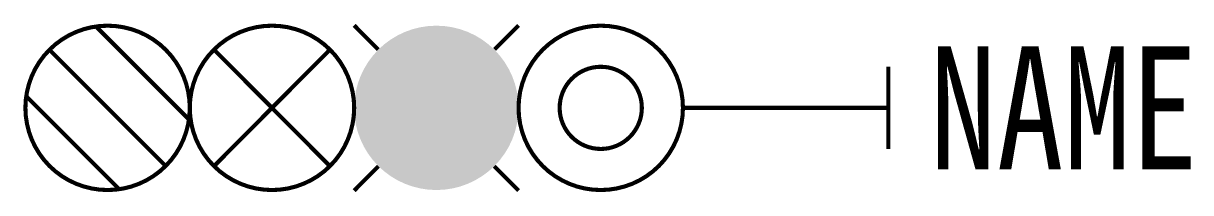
# Model space of a CAD drawing. Header units: inches. Extents: x -21.1 to 7.4, y 3.9 to 8.1.
import ezdxf
from ezdxf.enums import TextEntityAlignment as Align

# ---------------------------------------------------------------- set-up
doc = ezdxf.new("R2010")
doc.units = ezdxf.units.IN
doc.header["$MEASUREMENT"] = 0
doc.styles.add('HZ', font='', dxfattribs={"width": 0.8})
doc.styles.get('HZ').set_extended_font_data('SimSun')

msp = doc.modelspace()

# ---------------------------------------------------------------- linework, layer by layer
at = {"color": 2, "const_width": 0.1}
msp.add_lwpolyline([(-21, 6, 1), (-17, 6, 1)], format="xyb", close=True, dxfattribs=at)
for points in [[(-19.283, 7.98), (-17.02, 5.717)], [(-20.414, 7.414), (-17.586, 4.586)], [(-20.98, 6.283), (-18.717, 4.02)]]:
    msp.add_lwpolyline(points, dxfattribs=at)
at = {"color": 3, "const_width": 0.1}
msp.add_lwpolyline([(-17, 6, 1), (-13, 6, 1)], format="xyb", close=True, dxfattribs=at)
at = {"color": 1, "const_width": 0.1}
for points in [[(-13, 8.007), (-12.416, 7.42)], [(-9, 8.007), (-9.584, 7.42)], [(-12.409, 4.58), (-13, 3.986)], [(-9.591, 4.58), (-9, 3.986)]]:
    msp.add_lwpolyline(points, dxfattribs=at)
at = {"color": 1, "const_width": 2}
msp.add_lwpolyline([(-12, 6, 1), (-10, 6, 1)], format="xyb", close=True, dxfattribs=at)
at = {"const_width": 0.1}
for points in [[(-9, 6, 1), (-5, 6, 1)], [(-8, 6, 1), (-6, 6, 1)]]:
    msp.add_lwpolyline(points, format="xyb", close=True, dxfattribs=at)
at = {"color": 3, "const_width": 0.1}
for points in [[(-16.414, 7.421), (-13.59, 4.582)], [(-13.586, 7.421), (-16.41, 4.582)]]:
    msp.add_lwpolyline(points, dxfattribs=at)
at = {"const_width": 0.1}
for points in [[(0, 7), (0, 5)], [(0, 6), (-5, 6)]]:
    msp.add_lwpolyline(points, dxfattribs=at)

# ---------------------------------------------------------------- texts
at = {"style": 'HZ', "width": 0.8}
msp.add_attdef('NAME', text='', height=3, dxfattribs=at).set_placement((1, 6), align=Align.MIDDLE_LEFT)

doc.saveas('drawing.dxf')
